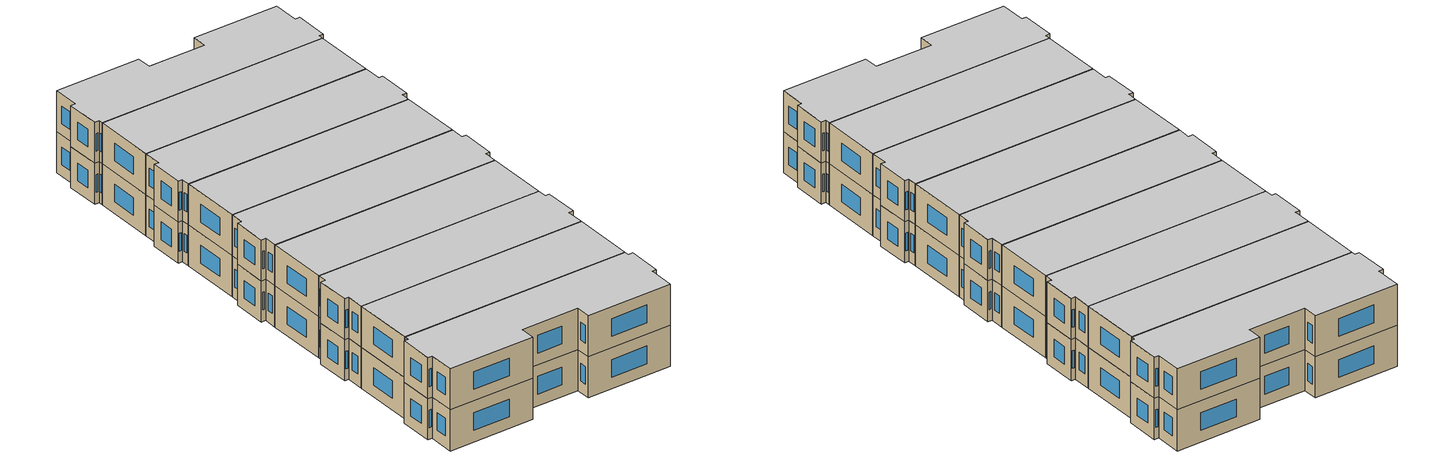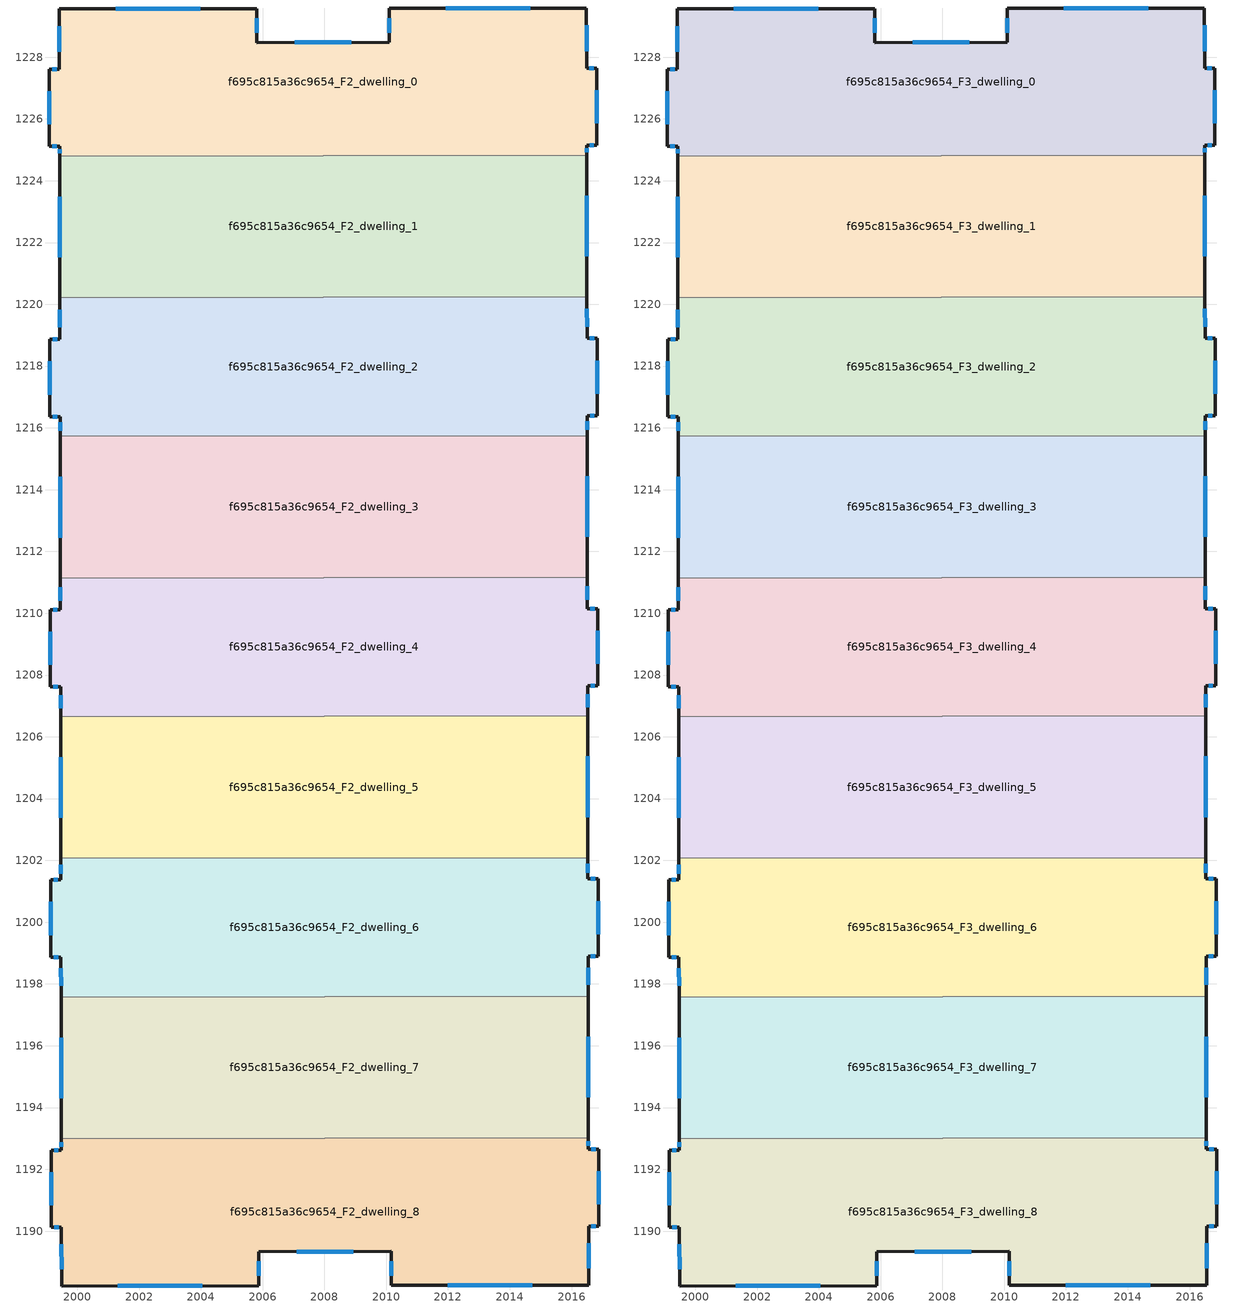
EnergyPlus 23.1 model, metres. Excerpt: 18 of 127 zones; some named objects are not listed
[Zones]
f695c815a36c9654_F2_dwelling_0
 floor to f695c815a36c9654_F1_dwelling_0 (EU_floor_Construction): 2016.48,1229.59 2016.49,1227.64 2016.82,1227.64 2016.82,1225.14 2016.49,1225.14 2016.49,1224.83 1999.43,1224.8 1999.43,1225.11 1999.1,1225.11 1999.1,1227.61 1999.43,1227.61 1999.42,1229.56 2005.8,1229.57 2005.81,1228.47 2010.1,1228.48 2010.1,1229.58 z6
 wall outside (EU_wall_Construction): 2016.49,1224.83 2016.49,1225.14 2016.82,1225.14 2016.82,1227.64 2016.49,1227.64 2016.48,1229.59 2010.1,1229.58 2010.1,1228.48 2005.81,1228.47 2005.8,1229.57 1999.42,1229.56 1999.43,1227.61 1999.1,1227.61 1999.1,1225.11 1999.43,1225.11 1999.43,1224.8 z6:9
 wall to f695c815a36c9654_F2_dwelling_1 (EU_wall_Construction): 1999.43,1224.8 2016.49,1224.83 z6:9
 window (EU_Window_Construction): 2014.66,1229.59 2011.93,1229.58 / 2016.49,1228.2 2016.49,1229.03 / 2016.72,1227.64 2016.58,1227.64 / 2016.82,1225.86 2016.82,1226.93 / 2016.59,1225.14 2016.73,1225.14 / 2016.49,1224.92 2016.49,1225.05 / 1999.43,1225.02 1999.43,1224.89 / 1999.19,1225.11 1999.34,1225.11 / 1999.1,1226.9 1999.1,1225.83 / 1999.33,1227.61 1999.19,1227.61 / 1999.42,1229.01 1999.43,1228.17 / 2003.98,1229.57 2001.25,1229.57 / 2005.81,1228.79 2005.8,1229.26 / 2008.88,1228.48 2007.03,1228.48 / 2010.1,1229.27 2010.1,1228.8 z6.86:8.14
f695c815a36c9654_F2_dwelling_1
 floor to f695c815a36c9654_F1_dwelling_1 (EU_floor_Construction): 2016.49,1224.83 2016.5,1220.24 1999.44,1220.21 1999.43,1224.8 z6
 wall outside (EU_wall_Construction): 2016.5,1220.24 2016.49,1224.83 / 1999.43,1224.8 1999.44,1220.21 z6:9
 wall to f695c815a36c9654_F2_dwelling_2 (EU_wall_Construction): 1999.44,1220.21 2016.5,1220.24 z6:9
 window (EU_Window_Construction): 2016.5,1221.55 2016.49,1223.52 / 1999.43,1223.49 1999.44,1221.52 z6.86:8.14
f695c815a36c9654_F2_dwelling_2
 floor to f695c815a36c9654_F1_dwelling_2 (EU_floor_Construction): 2016.5,1220.24 2016.5,1218.89 2016.83,1218.89 2016.84,1216.39 2016.51,1216.39 2016.51,1215.75 1999.45,1215.72 1999.45,1216.37 1999.11,1216.37 1999.11,1218.87 1999.44,1218.87 1999.44,1220.21 z6
 wall outside (EU_wall_Construction): 2016.51,1215.75 2016.51,1216.39 2016.84,1216.39 2016.83,1218.89 2016.5,1218.89 2016.5,1220.24 / 1999.44,1220.21 1999.44,1218.87 1999.11,1218.87 1999.11,1216.37 1999.45,1216.37 1999.45,1215.72 z6:9
 wall to f695c815a36c9654_F2_dwelling_3 (EU_wall_Construction): 1999.45,1215.72 2016.51,1215.75 z6:9
 window (EU_Window_Construction): 2016.6,1216.39 2016.74,1216.39 / 2016.51,1215.94 2016.51,1216.21 / 1999.45,1216.18 1999.45,1215.91 / 1999.21,1216.37 1999.35,1216.37 / 1999.11,1218.15 1999.11,1217.08 / 1999.35,1218.87 1999.2,1218.87 / 1999.44,1219.83 1999.44,1219.25 / 2016.5,1219.28 2016.5,1219.86 / 2016.74,1218.89 2016.6,1218.89 / 2016.83,1217.11 2016.83,1218.18 z6.86:8.14
f695c815a36c9654_F2_dwelling_3
 floor to f695c815a36c9654_F1_dwelling_3 (EU_floor_Construction): 2016.51,1215.75 2016.52,1211.17 1999.45,1211.14 1999.45,1215.72 z6
 wall outside (EU_wall_Construction): 2016.52,1211.17 2016.51,1215.75 / 1999.45,1215.72 1999.45,1211.14 z6:9
 wall to f695c815a36c9654_F2_dwelling_4 (EU_wall_Construction): 1999.45,1211.14 2016.52,1211.17 z6:9
 window (EU_Window_Construction): 2016.51,1212.48 2016.51,1214.44 / 1999.45,1214.41 1999.45,1212.45 z6.86:8.14
f695c815a36c9654_F2_dwelling_4
 floor to f695c815a36c9654_F1_dwelling_4 (EU_floor_Construction): 2016.52,1211.17 2016.52,1210.15 2016.85,1210.15 2016.85,1207.65 2016.52,1207.65 2016.52,1206.68 1999.46,1206.65 1999.46,1207.62 1999.13,1207.62 1999.12,1210.12 1999.46,1210.12 1999.45,1211.14 z6
 wall outside (EU_wall_Construction): 2016.52,1206.68 2016.52,1207.65 2016.85,1207.65 2016.85,1210.15 2016.52,1210.15 2016.52,1211.17 / 1999.45,1211.14 1999.46,1210.12 1999.12,1210.12 1999.13,1207.62 1999.46,1207.62 1999.46,1206.65 z6:9
 wall to f695c815a36c9654_F2_dwelling_5 (EU_wall_Construction): 1999.46,1206.65 2016.52,1206.68 z6:9
 window (EU_Window_Construction): 2016.62,1207.65 2016.76,1207.65 / 2016.52,1206.95 2016.52,1207.37 / 1999.46,1207.34 1999.46,1206.93 / 1999.22,1207.62 1999.36,1207.62 / 1999.13,1209.4 1999.13,1208.33 / 1999.36,1210.12 1999.22,1210.12 / 1999.45,1210.85 1999.45,1210.41 / 2016.52,1210.44 2016.52,1210.87 / 2016.75,1210.15 2016.61,1210.15 / 2016.85,1208.36 2016.85,1209.43 z6.86:8.14
f695c815a36c9654_F2_dwelling_5
 floor to f695c815a36c9654_F1_dwelling_5 (EU_floor_Construction): 2016.52,1206.68 2016.53,1202.09 1999.47,1202.06 1999.46,1206.65 z6
 wall outside (EU_wall_Construction): 2016.53,1202.09 2016.52,1206.68 / 1999.46,1206.65 1999.47,1202.06 z6:9
 wall to f695c815a36c9654_F2_dwelling_6 (EU_wall_Construction): 1999.47,1202.06 2016.53,1202.09 z6:9
 window (EU_Window_Construction): 2016.53,1203.4 2016.53,1205.37 / 1999.46,1205.34 1999.47,1203.37 z6.86:8.14
f695c815a36c9654_F2_dwelling_6
 floor to f695c815a36c9654_F1_dwelling_6 (EU_floor_Construction): 2016.53,1202.09 2016.53,1201.4 2016.86,1201.4 2016.86,1198.89 2016.54,1198.9 2016.54,1197.6 1999.48,1197.57 1999.47,1198.87 1999.14,1198.87 1999.14,1201.37 1999.47,1201.37 1999.47,1202.06 z6
 wall outside (EU_wall_Construction): 2016.54,1197.6 2016.54,1198.9 2016.86,1198.89 2016.86,1201.4 2016.53,1201.4 2016.53,1202.09 / 1999.47,1202.06 1999.47,1201.37 1999.14,1201.37 1999.14,1198.87 1999.47,1198.87 1999.48,1197.57 z6:9
 wall to f695c815a36c9654_F2_dwelling_7 (EU_wall_Construction): 1999.48,1197.57 2016.54,1197.6 z6:9
 window (EU_Window_Construction): 2016.63,1198.9 2016.77,1198.89 / 2016.54,1197.97 2016.54,1198.53 / 1999.47,1198.5 1999.48,1197.94 / 1999.24,1198.87 1999.38,1198.87 / 1999.14,1200.66 1999.14,1199.58 / 1999.38,1201.37 1999.23,1201.37 / 1999.47,1201.87 1999.47,1201.57 / 2016.53,1201.6 2016.53,1201.89 / 2016.77,1201.4 2016.63,1201.4 / 2016.86,1199.61 2016.86,1200.68 z6.86:8.14
f695c815a36c9654_F2_dwelling_7
 floor to f695c815a36c9654_F1_dwelling_7 (EU_floor_Construction): 2016.54,1197.6 2016.54,1193.02 1999.48,1192.99 1999.48,1197.57 z6
 wall outside (EU_wall_Construction): 2016.54,1193.02 2016.54,1197.6 / 1999.48,1197.57 1999.48,1192.99 z6:9
 wall to f695c815a36c9654_F2_dwelling_8 (EU_wall_Construction): 1999.48,1192.99 2016.54,1193.02 z6:9
 window (EU_Window_Construction): 2016.54,1194.33 2016.54,1196.29 / 1999.48,1196.26 1999.48,1194.3 z6.86:8.14
f695c815a36c9654_F2_dwelling_8
 floor to f695c815a36c9654_F1_dwelling_8 (EU_floor_Construction): 2016.54,1193.02 2016.55,1192.65 2016.88,1192.65 2016.88,1190.15 2016.55,1190.15 2016.55,1188.25 2010.17,1188.24 2010.17,1189.34 2005.87,1189.33 2005.87,1188.23 1999.49,1188.22 1999.49,1190.12 1999.16,1190.12 1999.15,1192.62 1999.48,1192.62 1999.48,1192.99 z6
 wall outside (EU_wall_Construction): 1999.48,1192.99 1999.48,1192.62 1999.15,1192.62 1999.16,1190.12 1999.49,1190.12 1999.49,1188.22 2005.87,1188.23 2005.87,1189.33 2010.17,1189.34 2010.17,1188.24 2016.55,1188.25 2016.55,1190.15 2016.88,1190.15 2016.88,1192.65 2016.55,1192.65 2016.54,1193.02 z6:9
 window (EU_Window_Construction): 2016.64,1190.15 2016.79,1190.15 / 2016.55,1188.79 2016.55,1189.61 / 2012,1188.24 2014.73,1188.25 / 2010.17,1189.03 2010.17,1188.56 / 2007.1,1189.34 2008.94,1189.34 / 2005.87,1188.55 2005.87,1189.02 / 2001.32,1188.23 2004.05,1188.23 / 1999.49,1189.58 1999.49,1188.77 / 1999.25,1190.12 1999.39,1190.12 / 1999.16,1191.91 1999.16,1190.84 / 1999.39,1192.62 1999.25,1192.62 / 1999.48,1192.88 1999.48,1192.73 / 2016.55,1192.76 2016.55,1192.91 / 2016.78,1192.65 2016.64,1192.65 / 2016.88,1190.87 2016.88,1191.94 z6.86:8.14
f695c815a36c9654_F3_dwelling_0
 floor to f695c815a36c9654_F2_dwelling_0 (EU_floor_Construction): 2016.48,1229.59 2016.49,1227.64 2016.82,1227.64 2016.82,1225.14 2016.49,1225.14 2016.49,1224.83 1999.43,1224.8 1999.43,1225.11 1999.1,1225.11 1999.1,1227.61 1999.43,1227.61 1999.42,1229.56 2005.8,1229.57 2005.81,1228.47 2010.1,1228.48 2010.1,1229.58 z9
 wall outside (EU_wall_Construction): 2016.49,1224.83 2016.49,1225.14 2016.82,1225.14 2016.82,1227.64 2016.49,1227.64 2016.48,1229.59 2010.1,1229.58 2010.1,1228.48 2005.81,1228.47 2005.8,1229.57 1999.42,1229.56 1999.43,1227.61 1999.1,1227.61 1999.1,1225.11 1999.43,1225.11 1999.43,1224.8 z9:12
 wall to f695c815a36c9654_F3_dwelling_1 (EU_wall_Construction): 1999.43,1224.8 2016.49,1224.83 z9:12
 window (EU_Window_Construction): 2014.66,1229.59 2011.93,1229.58 / 2016.49,1228.2 2016.49,1229.03 / 2016.72,1227.64 2016.58,1227.64 / 2016.82,1225.86 2016.82,1226.93 / 2016.59,1225.14 2016.73,1225.14 / 2016.49,1224.92 2016.49,1225.05 / 1999.43,1225.02 1999.43,1224.89 / 1999.19,1225.11 1999.34,1225.11 / 1999.1,1226.9 1999.1,1225.83 / 1999.33,1227.61 1999.19,1227.61 / 1999.42,1229.01 1999.43,1228.17 / 2003.98,1229.57 2001.25,1229.57 / 2005.81,1228.79 2005.8,1229.26 / 2008.88,1228.48 2007.03,1228.48 / 2010.1,1229.27 2010.1,1228.8 z9.86:11.14
 ceiling to f695c815a36c9654_F4_dwelling_0 (EU_floor_Construction): 2016.49,1224.83 2016.49,1225.14 2016.82,1225.14 2016.82,1227.64 2016.49,1227.64 2016.48,1229.59 2010.1,1229.58 2010.1,1228.48 2005.81,1228.47 2005.8,1229.57 1999.42,1229.56 1999.43,1227.61 1999.1,1227.61 1999.1,1225.11 1999.43,1225.11 1999.43,1224.8 z12
f695c815a36c9654_F3_dwelling_1
 floor to f695c815a36c9654_F2_dwelling_1 (EU_floor_Construction): 2016.49,1224.83 2016.5,1220.24 1999.44,1220.21 1999.43,1224.8 z9
 wall outside (EU_wall_Construction): 2016.5,1220.24 2016.49,1224.83 / 1999.43,1224.8 1999.44,1220.21 z9:12
 wall to f695c815a36c9654_F3_dwelling_2 (EU_wall_Construction): 1999.44,1220.21 2016.5,1220.24 z9:12
 window (EU_Window_Construction): 2016.5,1221.55 2016.49,1223.52 / 1999.43,1223.49 1999.44,1221.52 z9.86:11.14
 ceiling to f695c815a36c9654_F4_dwelling_1 (EU_floor_Construction): 2016.5,1220.24 2016.49,1224.83 1999.43,1224.8 1999.44,1220.21 z12
f695c815a36c9654_F3_dwelling_2
 floor to f695c815a36c9654_F2_dwelling_2 (EU_floor_Construction): 2016.5,1220.24 2016.5,1218.89 2016.83,1218.89 2016.84,1216.39 2016.51,1216.39 2016.51,1215.75 1999.45,1215.72 1999.45,1216.37 1999.11,1216.37 1999.11,1218.87 1999.44,1218.87 1999.44,1220.21 z9
 wall outside (EU_wall_Construction): 2016.51,1215.75 2016.51,1216.39 2016.84,1216.39 2016.83,1218.89 2016.5,1218.89 2016.5,1220.24 / 1999.44,1220.21 1999.44,1218.87 1999.11,1218.87 1999.11,1216.37 1999.45,1216.37 1999.45,1215.72 z9:12
 wall to f695c815a36c9654_F3_dwelling_3 (EU_wall_Construction): 1999.45,1215.72 2016.51,1215.75 z9:12
 window (EU_Window_Construction): 2016.6,1216.39 2016.74,1216.39 / 2016.51,1215.94 2016.51,1216.21 / 1999.45,1216.18 1999.45,1215.91 / 1999.21,1216.37 1999.35,1216.37 / 1999.11,1218.15 1999.11,1217.08 / 1999.35,1218.87 1999.2,1218.87 / 1999.44,1219.83 1999.44,1219.25 / 2016.5,1219.28 2016.5,1219.86 / 2016.74,1218.89 2016.6,1218.89 / 2016.83,1217.11 2016.83,1218.18 z9.86:11.14
 ceiling to f695c815a36c9654_F4_dwelling_2 (EU_floor_Construction): 2016.51,1215.75 2016.51,1216.39 2016.84,1216.39 2016.83,1218.89 2016.5,1218.89 2016.5,1220.24 1999.44,1220.21 1999.44,1218.87 1999.11,1218.87 1999.11,1216.37 1999.45,1216.37 1999.45,1215.72 z12
f695c815a36c9654_F3_dwelling_3
 floor to f695c815a36c9654_F2_dwelling_3 (EU_floor_Construction): 2016.51,1215.75 2016.52,1211.17 1999.45,1211.14 1999.45,1215.72 z9
 wall outside (EU_wall_Construction): 2016.52,1211.17 2016.51,1215.75 / 1999.45,1215.72 1999.45,1211.14 z9:12
 wall to f695c815a36c9654_F3_dwelling_4 (EU_wall_Construction): 1999.45,1211.14 2016.52,1211.17 z9:12
 window (EU_Window_Construction): 2016.51,1212.48 2016.51,1214.44 / 1999.45,1214.41 1999.45,1212.45 z9.86:11.14
 ceiling to f695c815a36c9654_F4_dwelling_3 (EU_floor_Construction): 2016.52,1211.17 2016.51,1215.75 1999.45,1215.72 1999.45,1211.14 z12
f695c815a36c9654_F3_dwelling_4
 floor to f695c815a36c9654_F2_dwelling_4 (EU_floor_Construction): 2016.52,1211.17 2016.52,1210.15 2016.85,1210.15 2016.85,1207.65 2016.52,1207.65 2016.52,1206.68 1999.46,1206.65 1999.46,1207.62 1999.13,1207.62 1999.12,1210.12 1999.46,1210.12 1999.45,1211.14 z9
 wall outside (EU_wall_Construction): 2016.52,1206.68 2016.52,1207.65 2016.85,1207.65 2016.85,1210.15 2016.52,1210.15 2016.52,1211.17 / 1999.45,1211.14 1999.46,1210.12 1999.12,1210.12 1999.13,1207.62 1999.46,1207.62 1999.46,1206.65 z9:12
 wall to f695c815a36c9654_F3_dwelling_5 (EU_wall_Construction): 1999.46,1206.65 2016.52,1206.68 z9:12
 window (EU_Window_Construction): 2016.62,1207.65 2016.76,1207.65 / 2016.52,1206.95 2016.52,1207.37 / 1999.46,1207.34 1999.46,1206.93 / 1999.22,1207.62 1999.36,1207.62 / 1999.13,1209.4 1999.13,1208.33 / 1999.36,1210.12 1999.22,1210.12 / 1999.45,1210.85 1999.45,1210.41 / 2016.52,1210.44 2016.52,1210.87 / 2016.75,1210.15 2016.61,1210.15 / 2016.85,1208.36 2016.85,1209.43 z9.86:11.14
 ceiling to f695c815a36c9654_F4_dwelling_4 (EU_floor_Construction): 2016.52,1206.68 2016.52,1207.65 2016.85,1207.65 2016.85,1210.15 2016.52,1210.15 2016.52,1211.17 1999.45,1211.14 1999.46,1210.12 1999.12,1210.12 1999.13,1207.62 1999.46,1207.62 1999.46,1206.65 z12
f695c815a36c9654_F3_dwelling_5
 floor to f695c815a36c9654_F2_dwelling_5 (EU_floor_Construction): 2016.52,1206.68 2016.53,1202.09 1999.47,1202.06 1999.46,1206.65 z9
 wall outside (EU_wall_Construction): 2016.53,1202.09 2016.52,1206.68 / 1999.46,1206.65 1999.47,1202.06 z9:12
 wall to f695c815a36c9654_F3_dwelling_6 (EU_wall_Construction): 1999.47,1202.06 2016.53,1202.09 z9:12
 window (EU_Window_Construction): 2016.53,1203.4 2016.53,1205.37 / 1999.46,1205.34 1999.47,1203.37 z9.86:11.14
 ceiling to f695c815a36c9654_F4_dwelling_5 (EU_floor_Construction): 2016.53,1202.09 2016.52,1206.68 1999.46,1206.65 1999.47,1202.06 z12
f695c815a36c9654_F3_dwelling_6
 floor to f695c815a36c9654_F2_dwelling_6 (EU_floor_Construction): 2016.53,1202.09 2016.53,1201.4 2016.86,1201.4 2016.86,1198.89 2016.54,1198.9 2016.54,1197.6 1999.48,1197.57 1999.47,1198.87 1999.14,1198.87 1999.14,1201.37 1999.47,1201.37 1999.47,1202.06 z9
 wall outside (EU_wall_Construction): 2016.54,1197.6 2016.54,1198.9 2016.86,1198.89 2016.86,1201.4 2016.53,1201.4 2016.53,1202.09 / 1999.47,1202.06 1999.47,1201.37 1999.14,1201.37 1999.14,1198.87 1999.47,1198.87 1999.48,1197.57 z9:12
 wall to f695c815a36c9654_F3_dwelling_7 (EU_wall_Construction): 1999.48,1197.57 2016.54,1197.6 z9:12
 window (EU_Window_Construction): 2016.63,1198.9 2016.77,1198.89 / 2016.54,1197.97 2016.54,1198.53 / 1999.47,1198.5 1999.48,1197.94 / 1999.24,1198.87 1999.38,1198.87 / 1999.14,1200.66 1999.14,1199.58 / 1999.38,1201.37 1999.23,1201.37 / 1999.47,1201.87 1999.47,1201.57 / 2016.53,1201.6 2016.53,1201.89 / 2016.77,1201.4 2016.63,1201.4 / 2016.86,1199.61 2016.86,1200.68 z9.86:11.14
 ceiling to f695c815a36c9654_F4_dwelling_6 (EU_floor_Construction): 2016.54,1197.6 2016.54,1198.9 2016.86,1198.89 2016.86,1201.4 2016.53,1201.4 2016.53,1202.09 1999.47,1202.06 1999.47,1201.37 1999.14,1201.37 1999.14,1198.87 1999.47,1198.87 1999.48,1197.57 z12
f695c815a36c9654_F3_dwelling_7
 floor to f695c815a36c9654_F2_dwelling_7 (EU_floor_Construction): 2016.54,1197.6 2016.54,1193.02 1999.48,1192.99 1999.48,1197.57 z9
 wall outside (EU_wall_Construction): 2016.54,1193.02 2016.54,1197.6 / 1999.48,1197.57 1999.48,1192.99 z9:12
 wall to f695c815a36c9654_F3_dwelling_8 (EU_wall_Construction): 1999.48,1192.99 2016.54,1193.02 z9:12
 window (EU_Window_Construction): 2016.54,1194.33 2016.54,1196.29 / 1999.48,1196.26 1999.48,1194.3 z9.86:11.14
 ceiling to f695c815a36c9654_F4_dwelling_7 (EU_floor_Construction): 2016.54,1193.02 2016.54,1197.6 1999.48,1197.57 1999.48,1192.99 z12
f695c815a36c9654_F3_dwelling_8
 floor to f695c815a36c9654_F2_dwelling_8 (EU_floor_Construction): 2016.54,1193.02 2016.55,1192.65 2016.88,1192.65 2016.88,1190.15 2016.55,1190.15 2016.55,1188.25 2010.17,1188.24 2010.17,1189.34 2005.87,1189.33 2005.87,1188.23 1999.49,1188.22 1999.49,1190.12 1999.16,1190.12 1999.15,1192.62 1999.48,1192.62 1999.48,1192.99 z9
 wall outside (EU_wall_Construction): 1999.48,1192.99 1999.48,1192.62 1999.15,1192.62 1999.16,1190.12 1999.49,1190.12 1999.49,1188.22 2005.87,1188.23 2005.87,1189.33 2010.17,1189.34 2010.17,1188.24 2016.55,1188.25 2016.55,1190.15 2016.88,1190.15 2016.88,1192.65 2016.55,1192.65 2016.54,1193.02 z9:12
 window (EU_Window_Construction): 2016.64,1190.15 2016.79,1190.15 / 2016.55,1188.79 2016.55,1189.61 / 2012,1188.24 2014.73,1188.25 / 2010.17,1189.03 2010.17,1188.56 / 2007.1,1189.34 2008.94,1189.34 / 2005.87,1188.55 2005.87,1189.02 / 2001.32,1188.23 2004.05,1188.23 / 1999.49,1189.58 1999.49,1188.77 / 1999.25,1190.12 1999.39,1190.12 / 1999.16,1191.91 1999.16,1190.84 / 1999.39,1192.62 1999.25,1192.62 / 1999.48,1192.88 1999.48,1192.73 / 2016.55,1192.76 2016.55,1192.91 / 2016.78,1192.65 2016.64,1192.65 / 2016.88,1190.87 2016.88,1191.94 z9.86:11.14
 ceiling to f695c815a36c9654_F4_dwelling_8 (EU_floor_Construction): 2016.55,1188.25 2016.55,1190.15 2016.88,1190.15 2016.88,1192.65 2016.55,1192.65 2016.54,1193.02 1999.48,1192.99 1999.48,1192.62 1999.15,1192.62 1999.16,1190.12 1999.49,1190.12 1999.49,1188.22 2005.87,1188.23 2005.87,1189.33 2010.17,1189.34 2010.17,1188.24 z12
[Building]
EU S2 Campaign: North Axis=0; Terrain=City; Solar Distribution=FullExterior
[Site:Location]
Helsinki-Vantaa.AP: Latitude=60.317; Longitude=24.963; Time Zone=2; Elevation=54.6
[SizingPeriod:WeatherFileDays]
AnnualSizingPeriod: Begin Month=1; Begin Day of Month=1; End Month=12; End Day of Month=31; Day of Week for Start Day=Monday; Use Weather File Daylight Saving Period=No; Use Weather File Rain and Snow Indicators=No
[MATERIAL]
EU_InternalMass_Material: Roughness=MediumRough; Thickness=0.1; Conductivity=1; Density=1800; Specific Heat=900; Thermal Absorptance=0.9; Solar Absorptance=0.7; Visible Absorptance=0.7
[MATERIAL:NOMASS] Roughness=MediumRough; Thermal Absorptance=0.9; Solar Absorptance=0.7; Visible Absorptance=0.7
Name | Thermal Resistance
EU_wall_NoMass | 2.6932
EU_floor_NoMass | 2.22482
[WINDOWMATERIAL:SIMPLEGLAZINGSYSTEM]
EU_Window_SimpleGlazing: UFactor=2.14966; Solar Heat Gain Coefficient=0.7; Visible Transmittance=0.7
[CONSTRUCTION]
EU_wall_Construction: EU_wall_NoMass
EU_floor_Construction: EU_floor_NoMass
EU_Window_Construction: EU_Window_SimpleGlazing
EU_InternalMass_Construction: EU_InternalMass_Material
[ZONE] Type=1; Multiplier=1; Ceiling Height=autocalculate; Floor Area=autocalculate; Part of Total Floor Area=Yes
Name | Volume
f695c815a36c9654_F2_dwelling_0; f695c815a36c9654_F3_dwelling_0 | 234.689
f695c815a36c9654_F2_dwelling_1; f695c815a36c9654_F3_dwelling_1 | 234.713
f695c815a36c9654_F2_dwelling_2; f695c815a36c9654_F3_dwelling_2 | 234.687
f695c815a36c9654_F2_dwelling_3; f695c815a36c9654_F3_dwelling_3 | 234.707
f695c815a36c9654_F2_dwelling_4; f695c815a36c9654_F3_dwelling_4 | 234.723
f695c815a36c9654_F2_dwelling_5; f695c815a36c9654_F3_dwelling_5 | 234.682
f695c815a36c9654_F2_dwelling_6; f695c815a36c9654_F3_dwelling_6 | 234.732
f695c815a36c9654_F2_dwelling_7; f695c815a36c9654_F3_dwelling_7 | 234.715
f695c815a36c9654_F2_dwelling_8; f695c815a36c9654_F3_dwelling_8 | 234.683
[INTERNALMASS] Construction=EU_InternalMass_Construction
Name | Zone or ZoneList | Surface Area
f695c815a36c9654_F2_dwelling_0_EU_InternalMass | f695c815a36c9654_F2_dwelling_0 | 78.2299
f695c815a36c9654_F2_dwelling_1_EU_InternalMass | f695c815a36c9654_F2_dwelling_1 | 78.238
f695c815a36c9654_F2_dwelling_2_EU_InternalMass | f695c815a36c9654_F2_dwelling_2 | 78.2295
f695c815a36c9654_F2_dwelling_3_EU_InternalMass | f695c815a36c9654_F2_dwelling_3 | 78.2357
f695c815a36c9654_F2_dwelling_4_EU_InternalMass | f695c815a36c9654_F2_dwelling_4 | 78.2412
f695c815a36c9654_F2_dwelling_5_EU_InternalMass | f695c815a36c9654_F2_dwelling_5 | 78.2272
f695c815a36c9654_F2_dwelling_6_EU_InternalMass | f695c815a36c9654_F2_dwelling_6 | 78.2443
f695c815a36c9654_F2_dwelling_7_EU_InternalMass | f695c815a36c9654_F2_dwelling_7 | 78.238
f695c815a36c9654_F2_dwelling_8_EU_InternalMass | f695c815a36c9654_F2_dwelling_8 | 78.2268
f695c815a36c9654_F3_dwelling_0_EU_InternalMass | f695c815a36c9654_F3_dwelling_0 | 78.2299
f695c815a36c9654_F3_dwelling_1_EU_InternalMass | f695c815a36c9654_F3_dwelling_1 | 78.238
f695c815a36c9654_F3_dwelling_2_EU_InternalMass | f695c815a36c9654_F3_dwelling_2 | 78.2295
f695c815a36c9654_F3_dwelling_3_EU_InternalMass | f695c815a36c9654_F3_dwelling_3 | 78.2357
f695c815a36c9654_F3_dwelling_4_EU_InternalMass | f695c815a36c9654_F3_dwelling_4 | 78.2412
f695c815a36c9654_F3_dwelling_5_EU_InternalMass | f695c815a36c9654_F3_dwelling_5 | 78.2272
f695c815a36c9654_F3_dwelling_6_EU_InternalMass | f695c815a36c9654_F3_dwelling_6 | 78.2443
f695c815a36c9654_F3_dwelling_7_EU_InternalMass | f695c815a36c9654_F3_dwelling_7 | 78.238
f695c815a36c9654_F3_dwelling_8_EU_InternalMass | f695c815a36c9654_F3_dwelling_8 | 78.2268
[OTHEREQUIPMENT] Fuel Type=Electricity; Design Level Calculation Method=Watts/Area; Power per Zone Floor Area=1; Fraction Latent=0; Fraction Radiant=0; Fraction Lost=0; Carbon Dioxide Generation Rate=0; EndUse Subcategory=EU_Step8_InternalGains
Name | Zone or ZoneList or Space or SpaceList | Schedule
EU_Step8_InternalGain_f695c815a36c9654_F2_dwelling_0_f000 | f695c815a36c9654_F2_dwelling_0 | EU_Step8_GainSchedule_f695c815a36c9654_F2_dwelling_0_f000
EU_Step8_InternalGain_f695c815a36c9654_F2_dwelling_1_f000 | f695c815a36c9654_F2_dwelling_1 | EU_Step8_GainSchedule_f695c815a36c9654_F2_dwelling_1_f000
EU_Step8_InternalGain_f695c815a36c9654_F2_dwelling_2_f000 | f695c815a36c9654_F2_dwelling_2 | EU_Step8_GainSchedule_f695c815a36c9654_F2_dwelling_2_f000
EU_Step8_InternalGain_f695c815a36c9654_F2_dwelling_3_f000 | f695c815a36c9654_F2_dwelling_3 | EU_Step8_GainSchedule_f695c815a36c9654_F2_dwelling_3_f000
EU_Step8_InternalGain_f695c815a36c9654_F2_dwelling_4_f000 | f695c815a36c9654_F2_dwelling_4 | EU_Step8_GainSchedule_f695c815a36c9654_F2_dwelling_4_f000
EU_Step8_InternalGain_f695c815a36c9654_F2_dwelling_5_f000 | f695c815a36c9654_F2_dwelling_5 | EU_Step8_GainSchedule_f695c815a36c9654_F2_dwelling_5_f000
EU_Step8_InternalGain_f695c815a36c9654_F2_dwelling_6_f000 | f695c815a36c9654_F2_dwelling_6 | EU_Step8_GainSchedule_f695c815a36c9654_F2_dwelling_6_f000
EU_Step8_InternalGain_f695c815a36c9654_F2_dwelling_7_f000 | f695c815a36c9654_F2_dwelling_7 | EU_Step8_GainSchedule_f695c815a36c9654_F2_dwelling_7_f000
EU_Step8_InternalGain_f695c815a36c9654_F2_dwelling_8_f000 | f695c815a36c9654_F2_dwelling_8 | EU_Step8_GainSchedule_f695c815a36c9654_F2_dwelling_8_f000
EU_Step8_InternalGain_f695c815a36c9654_F3_dwelling_0_f000 | f695c815a36c9654_F3_dwelling_0 | EU_Step8_GainSchedule_f695c815a36c9654_F3_dwelling_0_f000
EU_Step8_InternalGain_f695c815a36c9654_F3_dwelling_1_f000 | f695c815a36c9654_F3_dwelling_1 | EU_Step8_GainSchedule_f695c815a36c9654_F3_dwelling_1_f000
EU_Step8_InternalGain_f695c815a36c9654_F3_dwelling_2_f000 | f695c815a36c9654_F3_dwelling_2 | EU_Step8_GainSchedule_f695c815a36c9654_F3_dwelling_2_f000
EU_Step8_InternalGain_f695c815a36c9654_F3_dwelling_3_f000 | f695c815a36c9654_F3_dwelling_3 | EU_Step8_GainSchedule_f695c815a36c9654_F3_dwelling_3_f000
EU_Step8_InternalGain_f695c815a36c9654_F3_dwelling_4_f000 | f695c815a36c9654_F3_dwelling_4 | EU_Step8_GainSchedule_f695c815a36c9654_F3_dwelling_4_f000
EU_Step8_InternalGain_f695c815a36c9654_F3_dwelling_5_f000 | f695c815a36c9654_F3_dwelling_5 | EU_Step8_GainSchedule_f695c815a36c9654_F3_dwelling_5_f000
EU_Step8_InternalGain_f695c815a36c9654_F3_dwelling_6_f000 | f695c815a36c9654_F3_dwelling_6 | EU_Step8_GainSchedule_f695c815a36c9654_F3_dwelling_6_f000
EU_Step8_InternalGain_f695c815a36c9654_F3_dwelling_7_f000 | f695c815a36c9654_F3_dwelling_7 | EU_Step8_GainSchedule_f695c815a36c9654_F3_dwelling_7_f000
EU_Step8_InternalGain_f695c815a36c9654_F3_dwelling_8_f000 | f695c815a36c9654_F3_dwelling_8 | EU_Step8_GainSchedule_f695c815a36c9654_F3_dwelling_8_f000
[ZONEVENTILATION:DESIGNFLOWRATE] Schedule=EU_AlwaysOn; Design Flow Rate Calculation Method=AirChanges/Hour; Air Changes per Hour=0.586271; Ventilation Type=Natural; Fan Pressure Rise=0; Fan Total Efficiency=1; Constant Term Coefficient=1; Temperature Term Coefficient=0; Velocity Term Coefficient=0; Velocity Squared Term Coefficient=0; Minimum Indoor Temperature=-100; Maximum Indoor Temperature=100; Delta Temperature=-100; Minimum Outdoor Temperature=-100; Maximum Outdoor Temperature=100; Maximum Wind Speed=40
Name | Zone or ZoneList or Space or SpaceList
EU_ConstantAir_f695c815a36c9654_F2_dwelling_0 | f695c815a36c9654_F2_dwelling_0
EU_ConstantAir_f695c815a36c9654_F2_dwelling_1 | f695c815a36c9654_F2_dwelling_1
EU_ConstantAir_f695c815a36c9654_F2_dwelling_2 | f695c815a36c9654_F2_dwelling_2
EU_ConstantAir_f695c815a36c9654_F2_dwelling_3 | f695c815a36c9654_F2_dwelling_3
EU_ConstantAir_f695c815a36c9654_F2_dwelling_4 | f695c815a36c9654_F2_dwelling_4
EU_ConstantAir_f695c815a36c9654_F2_dwelling_5 | f695c815a36c9654_F2_dwelling_5
EU_ConstantAir_f695c815a36c9654_F2_dwelling_6 | f695c815a36c9654_F2_dwelling_6
EU_ConstantAir_f695c815a36c9654_F2_dwelling_7 | f695c815a36c9654_F2_dwelling_7
EU_ConstantAir_f695c815a36c9654_F2_dwelling_8 | f695c815a36c9654_F2_dwelling_8
EU_ConstantAir_f695c815a36c9654_F3_dwelling_0 | f695c815a36c9654_F3_dwelling_0
EU_ConstantAir_f695c815a36c9654_F3_dwelling_1 | f695c815a36c9654_F3_dwelling_1
EU_ConstantAir_f695c815a36c9654_F3_dwelling_2 | f695c815a36c9654_F3_dwelling_2
EU_ConstantAir_f695c815a36c9654_F3_dwelling_3 | f695c815a36c9654_F3_dwelling_3
EU_ConstantAir_f695c815a36c9654_F3_dwelling_4 | f695c815a36c9654_F3_dwelling_4
EU_ConstantAir_f695c815a36c9654_F3_dwelling_5 | f695c815a36c9654_F3_dwelling_5
EU_ConstantAir_f695c815a36c9654_F3_dwelling_6 | f695c815a36c9654_F3_dwelling_6
EU_ConstantAir_f695c815a36c9654_F3_dwelling_7 | f695c815a36c9654_F3_dwelling_7
EU_ConstantAir_f695c815a36c9654_F3_dwelling_8 | f695c815a36c9654_F3_dwelling_8
[HVACTEMPLATE:ZONE:IDEALLOADSAIRSYSTEM] System Availability Schedule=EU_AlwaysOn; Maximum Heating Supply Air Temperature=50; Minimum Cooling Supply Air Temperature=13; Maximum Heating Supply Air Humidity Ratio=0.0156; Minimum Cooling Supply Air Humidity Ratio=0.0077; Heating Limit=NoLimit; Cooling Limit=NoLimit; Heating Availability Schedule=EU_AlwaysOn; Cooling Availability Schedule=EU_CoolingOff; Dehumidification Control Type=ConstantSensibleHeatRatio; Cooling Sensible Heat Ratio=0.7; Dehumidification Setpoint=60; Humidification Control Type=None; Humidification Setpoint=30; Outdoor Air Method=None; Outdoor Air Flow Rate per Person=0.00944; Outdoor Air Flow Rate per Zone Floor Area=0; Outdoor Air Flow Rate per Zone=0; Demand Controlled Ventilation Type=None; Outdoor Air Economizer Type=NoEconomizer; Heat Recovery Type=None; Sensible Heat Recovery Effectiveness=0.7; Latent Heat Recovery Effectiveness=0.65
Name | Template Thermostat
f695c815a36c9654_F2_dwelling_0 | EU_HeatOnly_f695c815a36c9654_F2_dwelling_0
f695c815a36c9654_F2_dwelling_1 | EU_HeatOnly_f695c815a36c9654_F2_dwelling_1
f695c815a36c9654_F2_dwelling_2 | EU_HeatOnly_f695c815a36c9654_F2_dwelling_2
f695c815a36c9654_F2_dwelling_3 | EU_HeatOnly_f695c815a36c9654_F2_dwelling_3
f695c815a36c9654_F2_dwelling_4 | EU_HeatOnly_f695c815a36c9654_F2_dwelling_4
f695c815a36c9654_F2_dwelling_5 | EU_HeatOnly_f695c815a36c9654_F2_dwelling_5
f695c815a36c9654_F2_dwelling_6 | EU_HeatOnly_f695c815a36c9654_F2_dwelling_6
f695c815a36c9654_F2_dwelling_7 | EU_HeatOnly_f695c815a36c9654_F2_dwelling_7
f695c815a36c9654_F2_dwelling_8 | EU_HeatOnly_f695c815a36c9654_F2_dwelling_8
f695c815a36c9654_F3_dwelling_0 | EU_HeatOnly_f695c815a36c9654_F3_dwelling_0
f695c815a36c9654_F3_dwelling_1 | EU_HeatOnly_f695c815a36c9654_F3_dwelling_1
f695c815a36c9654_F3_dwelling_2 | EU_HeatOnly_f695c815a36c9654_F3_dwelling_2
f695c815a36c9654_F3_dwelling_3 | EU_HeatOnly_f695c815a36c9654_F3_dwelling_3
f695c815a36c9654_F3_dwelling_4 | EU_HeatOnly_f695c815a36c9654_F3_dwelling_4
f695c815a36c9654_F3_dwelling_5 | EU_HeatOnly_f695c815a36c9654_F3_dwelling_5
f695c815a36c9654_F3_dwelling_6 | EU_HeatOnly_f695c815a36c9654_F3_dwelling_6
f695c815a36c9654_F3_dwelling_7 | EU_HeatOnly_f695c815a36c9654_F3_dwelling_7
f695c815a36c9654_F3_dwelling_8 | EU_HeatOnly_f695c815a36c9654_F3_dwelling_8
[SIZING:ZONE] Zone Cooling Design Supply Air Temperature Input Method=SupplyAirTemperature; Zone Cooling Design Supply Air Temperature=13; Zone Heating Design Supply Air Temperature Input Method=SupplyAirTemperature; Zone Heating Design Supply Air Temperature=50; Zone Cooling Design Supply Air Humidity Ratio=0.008; Zone Heating Design Supply Air Humidity Ratio=0.008; Cooling Design Air Flow Method=DesignDay; Cooling Design Air Flow Rate=0; Cooling Minimum Air Flow per Zone Floor Area=0.000762; Cooling Minimum Air Flow=0; Cooling Minimum Air Flow Fraction=0.2; Heating Design Air Flow Method=DesignDay; Heating Design Air Flow Rate=0; Heating Maximum Air Flow per Zone Floor Area=0.002032; Heating Maximum Air Flow=0.141576; Heating Maximum Air Flow Fraction=0.3; Account for Dedicated Outdoor Air System=No; Dedicated Outdoor Air System Control Strategy=NeutralSupplyAir; Dedicated Outdoor Air Low Setpoint Temperature for Design=autosize; Dedicated Outdoor Air High Setpoint Temperature for Design=autosize; Zone Load Sizing Method=Sensible Load Only No Latent Load; Zone Latent Cooling Design Supply Air Humidity Ratio Input Method=HumidityRatioDifference; Zone Cooling Design Supply Air Humidity Ratio Difference=0.005; Zone Latent Heating Design Supply Air Humidity Ratio Input Method=HumidityRatioDifference; Zone Humidification Design Supply Air Humidity Ratio Difference=0.005
f695c815a36c9654_F2_dwelling_0; f695c815a36c9654_F2_dwelling_1; f695c815a36c9654_F2_dwelling_2; f695c815a36c9654_F2_dwelling_3; f695c815a36c9654_F2_dwelling_4; f695c815a36c9654_F2_dwelling_5; f695c815a36c9654_F2_dwelling_6; f695c815a36c9654_F2_dwelling_7; f695c815a36c9654_F2_dwelling_8; f695c815a36c9654_F3_dwelling_0; f695c815a36c9654_F3_dwelling_1; f695c815a36c9654_F3_dwelling_2; f695c815a36c9654_F3_dwelling_3; f695c815a36c9654_F3_dwelling_4; f695c815a36c9654_F3_dwelling_5; f695c815a36c9654_F3_dwelling_6; f695c815a36c9654_F3_dwelling_7; f695c815a36c9654_F3_dwelling_8
[SCHEDULE:CONSTANT]
Name | Hourly Value
EU_AlwaysOn | 1
EU_CoolingOff | 0
[SCHEDULE:FILE] Column Number=1; Rows to Skip at Top=0; Number of Hours of Data=8760; Column Separator=Comma; Interpolate to Timestep=No; Minutes per Item=60; Adjust Schedule for Daylight Savings=Yes
Name | File
EU_Step8_GainSchedule_f695c815a36c9654_F2_dwelling_0_f000 | ../../schedules/f695c815a36c9654/f695c815a36c9654_F2_dwelling_0_f000_gain.csv
EU_Step8_GainSchedule_f695c815a36c9654_F2_dwelling_1_f000 | ../../schedules/f695c815a36c9654/f695c815a36c9654_F2_dwelling_1_f000_gain.csv
EU_Step8_GainSchedule_f695c815a36c9654_F2_dwelling_2_f000 | ../../schedules/f695c815a36c9654/f695c815a36c9654_F2_dwelling_2_f000_gain.csv
EU_Step8_GainSchedule_f695c815a36c9654_F2_dwelling_3_f000 | ../../schedules/f695c815a36c9654/f695c815a36c9654_F2_dwelling_3_f000_gain.csv
EU_Step8_GainSchedule_f695c815a36c9654_F2_dwelling_4_f000 | ../../schedules/f695c815a36c9654/f695c815a36c9654_F2_dwelling_4_f000_gain.csv
EU_Step8_GainSchedule_f695c815a36c9654_F2_dwelling_5_f000 | ../../schedules/f695c815a36c9654/f695c815a36c9654_F2_dwelling_5_f000_gain.csv
EU_Step8_GainSchedule_f695c815a36c9654_F2_dwelling_6_f000 | ../../schedules/f695c815a36c9654/f695c815a36c9654_F2_dwelling_6_f000_gain.csv
EU_Step8_GainSchedule_f695c815a36c9654_F2_dwelling_7_f000 | ../../schedules/f695c815a36c9654/f695c815a36c9654_F2_dwelling_7_f000_gain.csv
EU_Step8_GainSchedule_f695c815a36c9654_F2_dwelling_8_f000 | ../../schedules/f695c815a36c9654/f695c815a36c9654_F2_dwelling_8_f000_gain.csv
EU_Step8_GainSchedule_f695c815a36c9654_F3_dwelling_0_f000 | ../../schedules/f695c815a36c9654/f695c815a36c9654_F3_dwelling_0_f000_gain.csv
EU_Step8_GainSchedule_f695c815a36c9654_F3_dwelling_1_f000 | ../../schedules/f695c815a36c9654/f695c815a36c9654_F3_dwelling_1_f000_gain.csv
EU_Step8_GainSchedule_f695c815a36c9654_F3_dwelling_2_f000 | ../../schedules/f695c815a36c9654/f695c815a36c9654_F3_dwelling_2_f000_gain.csv
EU_Step8_GainSchedule_f695c815a36c9654_F3_dwelling_3_f000 | ../../schedules/f695c815a36c9654/f695c815a36c9654_F3_dwelling_3_f000_gain.csv
EU_Step8_GainSchedule_f695c815a36c9654_F3_dwelling_4_f000 | ../../schedules/f695c815a36c9654/f695c815a36c9654_F3_dwelling_4_f000_gain.csv
EU_Step8_GainSchedule_f695c815a36c9654_F3_dwelling_5_f000 | ../../schedules/f695c815a36c9654/f695c815a36c9654_F3_dwelling_5_f000_gain.csv
EU_Step8_GainSchedule_f695c815a36c9654_F3_dwelling_6_f000 | ../../schedules/f695c815a36c9654/f695c815a36c9654_F3_dwelling_6_f000_gain.csv
EU_Step8_GainSchedule_f695c815a36c9654_F3_dwelling_7_f000 | ../../schedules/f695c815a36c9654/f695c815a36c9654_F3_dwelling_7_f000_gain.csv
EU_Step8_GainSchedule_f695c815a36c9654_F3_dwelling_8_f000 | ../../schedules/f695c815a36c9654/f695c815a36c9654_F3_dwelling_8_f000_gain.csv
